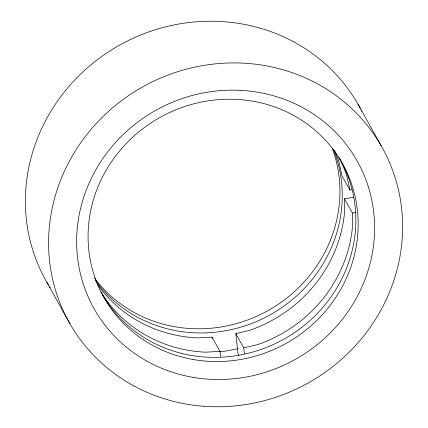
<?xml version="1.0" encoding="UTF-8"?>
<svg xmlns="http://www.w3.org/2000/svg" width="428" height="428" viewBox="0 0 428 428"><rect width="100%" height="100%" fill="white"/><g stroke="black" fill="none" stroke-linecap="round" stroke-linejoin="round"><path stroke-width="0.64" d="M238.942 355.304L237.989 353.598L235.828 333.647L250.006 330.175A136.762 129.39 -29.1 0 0 344.503 212.759L344.417 198.726L353.458 197.399M235.828 333.647L243.762 347.894L257.961 344.47A136.762 129.39 -29.1 0 0 352.458 227.054L352.356 212.994L344.417 198.726M334.482 150.292A136.762 129.39 -29.1 0 1 339.024 162.164L341.929 175.785L349.874 190.053L351.811 189.77M352.356 212.994L355.588 212.523M220.554 356.545L219.997 351.393L205.552 352.18A136.762 129.39 -29.1 0 1 100.954 291.901M219.997 351.393L212.063 337.141L197.597 337.89A136.762 129.39 -29.1 0 1 97.407 284.32M358.011 104.17L381.214 145.857M46.786 282.143L69.989 323.83M349.874 190.053L346.974 176.459A136.762 129.39 -29.1 0 0 338.939 157.349M243.762 347.894L244.388 353.689M212.063 337.141L212.208 338.43M339.843 158.895A136.762 129.39 -29.1 0 1 285.176 338.441A136.762 129.39 -29.1 0 1 102.404 294.673M238.209 348.531A157.798 149.292 -29.1 0 1 220.12 351.864M333.482 149.559A136.762 129.39 -29.1 0 1 269.421 315.238A136.762 129.39 -29.1 0 1 95.369 280.356M332.128 147.895A136.762 129.39 -29.1 0 1 266.794 311.242A136.762 129.39 -29.1 0 1 94.24 277.809M361.205 110.017A179.262 169.595 -29.1 0 1 361.815 111.2M50.215 287.851A179.262 169.595 -29.1 0 1 49.509 286.717M48.471 285.011A179.262 169.595 -29.1 0 1 118.931 45.523A179.262 169.595 -29.1 0 1 360.585 108.835M193.242 359.52A136.762 129.39 -29.1 0 0 352.116 185.688A136.762 129.39 -29.1 0 0 123.992 145.921A136.762 129.39 -29.1 0 0 193.242 359.52M192.664 377.287A150.865 142.733 -29.1 0 0 367.92 185.527A150.865 142.733 -29.1 0 0 116.266 141.657A150.865 142.733 -29.1 0 0 192.664 377.287M203.551 406.252A179.262 169.595 -29.1 0 0 388.736 160.703A179.262 169.595 -29.1 0 0 84.509 137.57A179.262 169.595 -29.1 0 0 203.551 406.252"/></g></svg>
